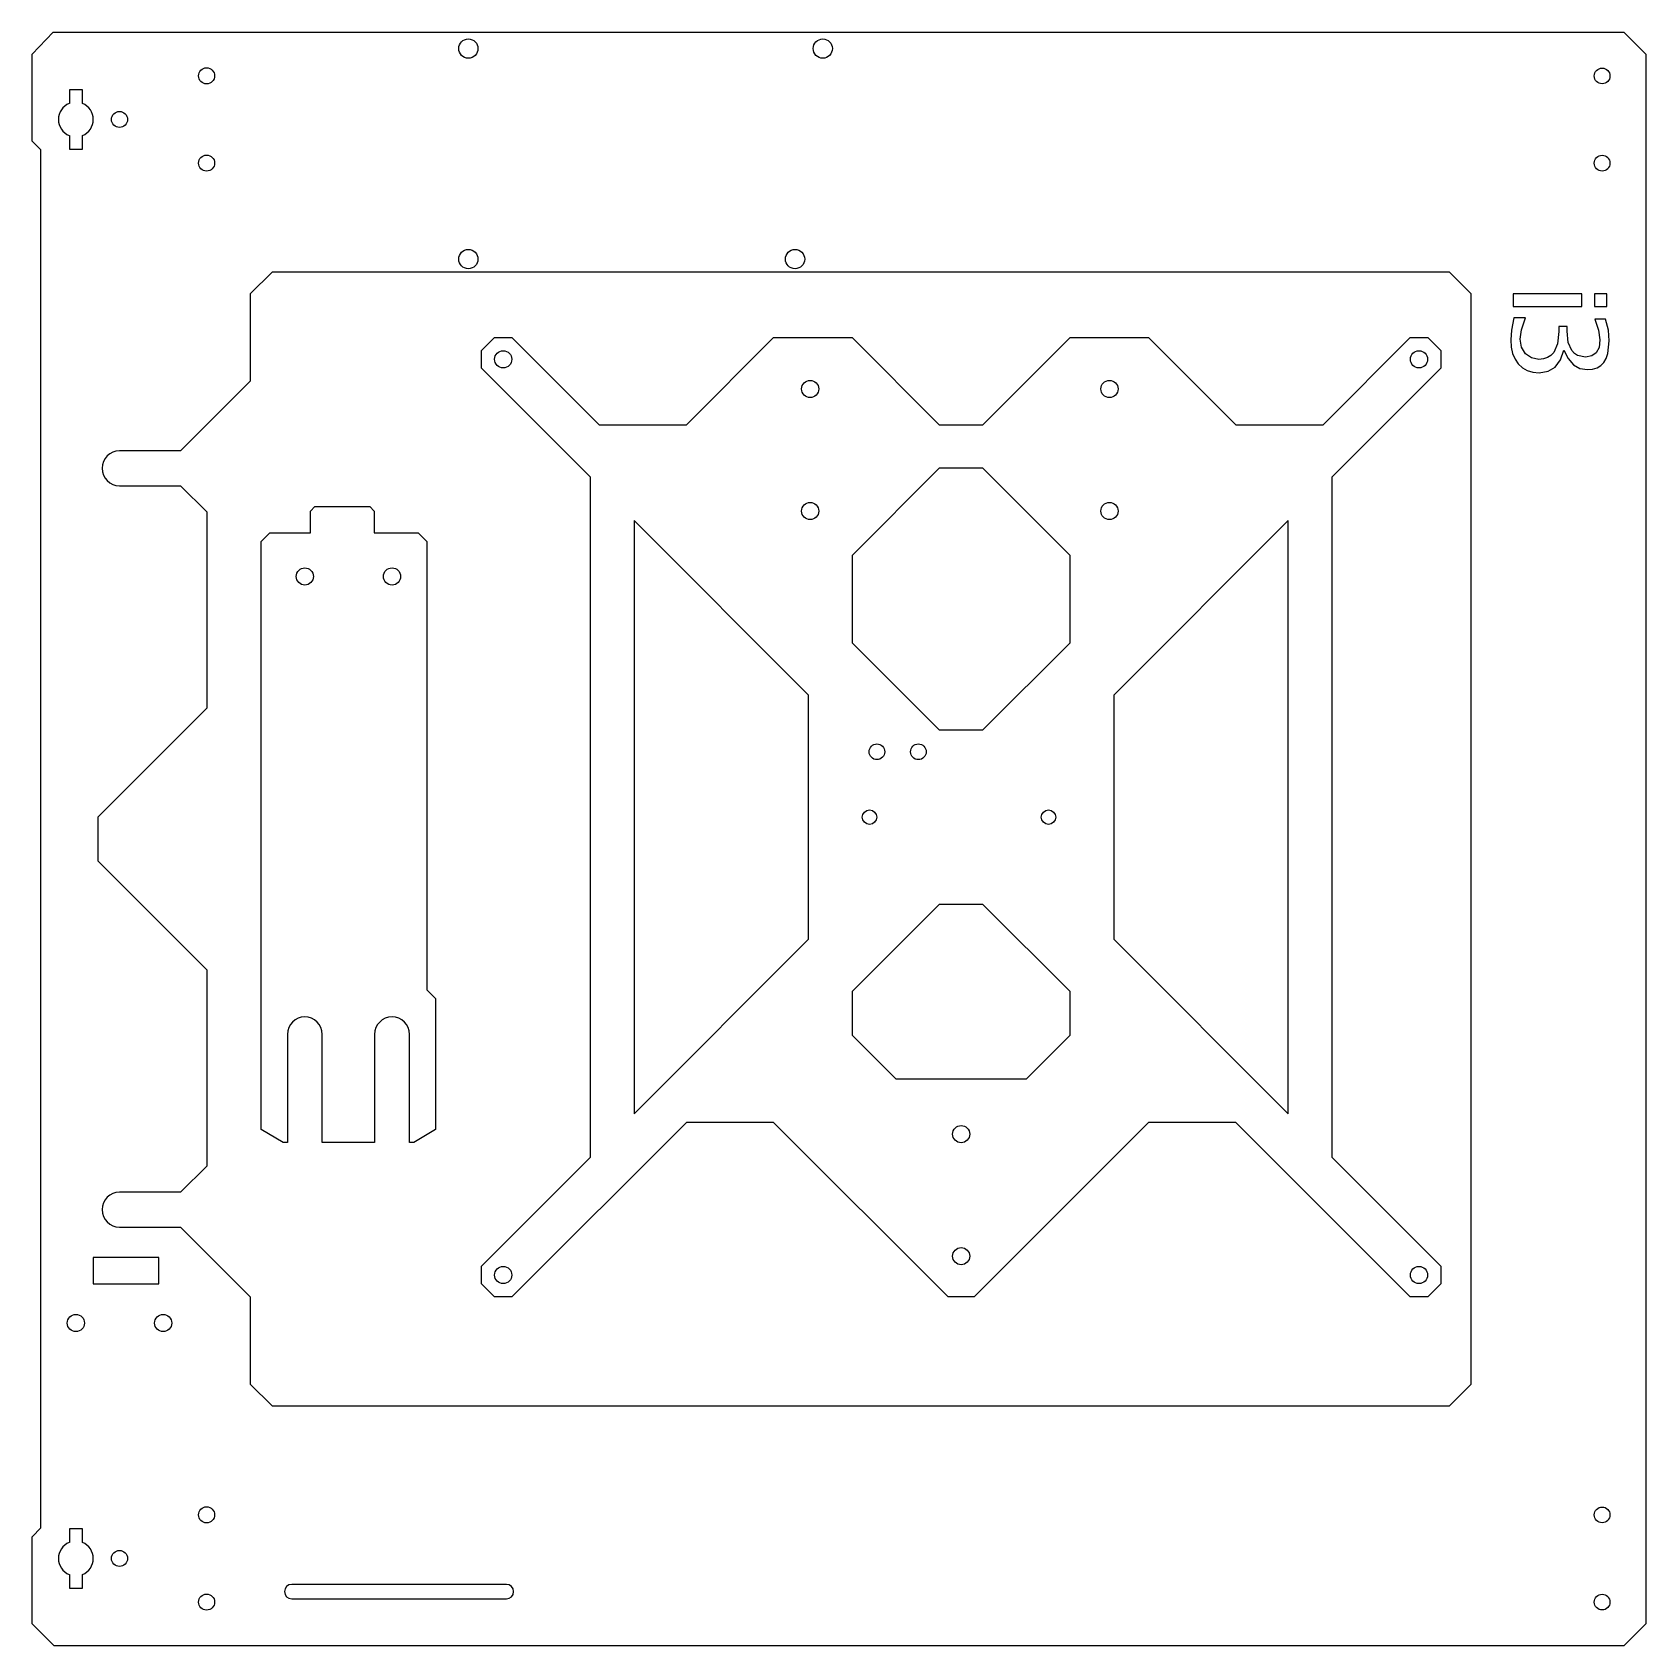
# Model space of a CAD drawing. Extents: x 25 to 395, y -36 to 334.
import ezdxf

# ---------------------------------------------------------------- set-up
doc = ezdxf.new("R2010")
doc.units = 0
doc.layers.add('DXF_I3-PLATE_MODEL_LAYER_0', color=150, linetype='CONTINUOUS')
doc.layers.add('DXF_I3-PLATE_MODEL_LAYER_1', color=5, linetype='CONTINUOUS')

msp = doc.modelspace()

# ---------------------------------------------------------------- linework, layer by layer
at = {"layer": 'DXF_I3-PLATE_MODEL_LAYER_0', "color": 150}
for centre, radius in [((125.08, 329.96), 2.21), ((206.36, 329.96), 2.21), ((65.06, 323.7), 1.84), ((385.08, 323.68), 1.8), ((45.08, 313.7), 1.84), ((65.06, 303.7), 1.84), ((385.08, 303.68), 1.8), ((125.08, 281.68), 2.21), ((200, 281.68), 2.21), ((133.08, 258.7), 1.97), ((343.08, 258.7), 1.97), ((203.47, 251.9), 1.97), ((272.1, 251.9), 1.97), ((203.47, 223.91), 1.97), ((272.1, 223.91), 1.97), ((87.58, 208.91), 1.97), ((107.58, 208.91), 1.97), ((218.78, 168.7), 1.8), ((228.28, 168.7), 1.8), ((217.08, 153.7), 1.66), ((258.12, 153.7), 1.66), ((238.1, 81.02), 1.97), ((238.1, 53.03), 1.97), ((133.08, 48.7), 1.97), ((343.08, 48.7), 1.97), ((35.08, 37.7), 1.97), ((55.1, 37.7), 1.97), ((65.06, -6.29), 1.84), ((385.08, -6.3), 1.8), ((45.08, -16.29), 1.84), ((65.06, -26.29), 1.84), ((385.08, -26.3), 1.8)]:
    msp.add_circle(centre, radius, dxfattribs=at)
for centre, radius, start, end in [((35.02, 313.7), 3.95, 111.4896, 248.5104), ((35.13, 313.7), 3.95, 291.4896, 68.5104), ((45.08, 233.7), 4, 90, 270), ((87.58, 103.89), 4, 0, 180), ((107.58, 103.89), 4, 0, 180), ((45.08, 63.7), 4, 90, 270), ((35.02, -16.3), 3.95, 111.4896, 248.5104), ((35.13, -16.3), 3.95, 291.4896, 68.5104), ((84.57, -23.9), 1.66, 90, 270), ((133.8, -23.9), 1.66, 270, 90)]:
    msp.add_arc(centre, radius, start, end, dxfattribs=at)
at = {"layer": 'DXF_I3-PLATE_MODEL_LAYER_1', "color": 5}
for p, q in [((25.08, 328.7), (29.89, 333.7)), ((29.89, 333.7), (390.08, 333.7)), ((390.08, 333.7), (395.08, 328.7)), ((25.08, 308.7), (25.08, 328.7)), ((395.08, 328.7), (395.08, -31.3)), ((36.58, 320.5), (33.58, 320.5)), ((33.58, 320.5), (33.58, 317.37)), ((36.58, 317.37), (36.58, 320.5)), ((27.08, 306.7), (25.08, 308.7)), ((33.58, 310.02), (33.58, 306.9)), ((36.58, 306.9), (36.58, 310.02)), ((27.08, -9.3), (27.08, 306.7)), ((33.58, 306.9), (36.58, 306.9)), ((80.08, 278.7), (75.08, 273.7)), ((350.08, 278.7), (80.08, 278.7)), ((355.08, 273.7), (350.08, 278.7)), ((75.08, 273.7), (75.08, 253.7)), ((355.08, 23.7), (355.08, 273.7)), ((380.46, 273.7), (364.66, 273.7)), ((364.66, 273.7), (364.66, 270.83)), ((364.66, 270.83), (380.46, 270.83)), ((380.46, 270.83), (380.46, 273.7)), ((386.19, 273.7), (383.33, 273.7)), ((383.33, 273.7), (383.33, 270.83)), ((383.33, 270.83), (386.19, 270.83)), ((386.19, 270.83), (386.19, 273.7)), ((364.82, 268.18), (364.3, 265.4)), ((367.5, 268.18), (364.82, 268.18)), ((366.58, 265.42), (367.5, 268.18)), ((385.87, 267.89), (383.37, 267.89)), ((383.37, 267.89), (384.27, 265.41)), ((386.52, 265.38), (385.87, 267.89)), ((128.08, 260.7), (131.08, 263.7)), ((131.08, 263.7), (135.08, 263.7)), ((135.08, 263.7), (155.08, 243.7)), ((175.08, 243.7), (195.08, 263.7)), ((195.08, 263.7), (213.08, 263.7)), ((213.08, 263.7), (233.08, 243.7)), ((243.08, 243.7), (263.08, 263.7)), ((263.08, 263.7), (281.08, 263.7)), ((281.08, 263.7), (301.08, 243.7)), ((321.08, 243.7), (341.08, 263.7)), ((341.08, 263.7), (345.08, 263.7)), ((345.08, 263.7), (348.08, 260.7)), ((364.3, 265.4), (364.12, 263.15)), ((364.12, 263.15), (364.23, 261.49)), ((366.28, 263.32), (366.58, 265.42)), ((366.58, 261.46), (366.28, 263.32)), ((375.12, 265.05), (374.84, 262.27)), ((377.06, 266.19), (375.12, 266.19)), ((375.12, 266.19), (375.12, 265.05)), ((377.07, 265.18), (377.06, 266.19)), ((377.33, 262.57), (377.07, 265.18)), ((384.27, 265.41), (384.58, 263.15)), ((384.58, 263.15), (384.37, 261.43)), ((386.42, 260.05), (386.73, 262.94)), ((386.73, 262.94), (386.52, 265.38)), ((128.08, 256.7), (128.08, 260.7)), ((348.08, 260.7), (348.08, 256.7)), ((364.23, 261.49), (364.56, 260.01)), ((364.56, 260.01), (365.1, 258.73)), ((367.48, 259.98), (366.58, 261.46)), ((368.85, 259.02), (367.48, 259.98)), ((370.58, 258.69), (368.85, 259.02)), ((372.57, 259.09), (371.65, 258.79)), ((373.35, 259.59), (372.57, 259.09)), ((373.99, 260.28), (373.35, 259.59)), ((374.84, 262.27), (373.99, 260.28)), ((375.52, 258.55), (376.33, 260.83)), ((376.33, 260.83), (377.27, 258.87)), ((378.12, 260.71), (377.33, 262.57)), ((378.71, 260.06), (378.12, 260.71)), ((379.44, 259.59), (378.71, 260.06)), ((381.27, 259.22), (379.44, 259.59)), ((382.72, 259.46), (381.27, 259.22)), ((383.75, 260.2), (382.72, 259.46)), ((384.37, 261.43), (383.75, 260.2)), ((386.03, 258.92), (386.42, 260.05)), ((153.08, 231.7), (128.08, 256.7)), ((348.08, 256.7), (323.08, 231.7)), ((365.1, 258.73), (365.85, 257.63)), ((365.85, 257.63), (366.8, 256.75)), ((366.8, 256.75), (367.91, 256.13)), ((367.91, 256.13), (369.19, 255.75)), ((369.19, 255.75), (370.63, 255.62)), ((371.65, 258.79), (370.58, 258.69)), ((370.63, 255.62), (372.67, 255.95)), ((372.67, 255.95), (374.3, 256.93)), ((374.3, 256.93), (375.52, 258.55)), ((377.27, 258.87), (378.49, 257.46)), ((378.49, 257.46), (379.98, 256.62)), ((379.98, 256.62), (381.74, 256.34)), ((381.74, 256.34), (382.91, 256.44)), ((382.91, 256.44), (383.92, 256.75)), ((383.92, 256.75), (384.78, 257.27)), ((384.78, 257.27), (385.48, 257.99)), ((385.48, 257.99), (386.03, 258.92)), ((75.08, 253.7), (59.08, 237.7)), ((155.08, 243.7), (175.08, 243.7)), ((233.08, 243.7), (243.08, 243.7)), ((301.08, 243.7), (321.08, 243.7)), ((59.08, 237.7), (45.08, 237.7)), ((233.08, 233.7), (213.08, 213.7)), ((243.08, 233.7), (233.08, 233.7)), ((263.08, 213.7), (243.08, 233.7)), ((45.08, 229.7), (59.08, 229.7)), ((59.08, 229.7), (65.08, 223.7)), ((153.08, 75.7), (153.08, 231.7)), ((323.08, 231.7), (323.08, 75.7)), ((65.08, 223.7), (65.08, 178.7)), ((88.88, 223.91), (89.88, 224.91)), ((88.88, 218.91), (88.88, 223.91)), ((89.88, 224.91), (102.48, 224.91)), ((102.48, 224.91), (103.48, 223.91)), ((103.48, 223.91), (103.48, 218.91)), ((77.58, 216.91), (79.58, 218.91)), ((79.58, 218.91), (88.88, 218.91)), ((103.48, 218.91), (113.58, 218.91)), ((113.58, 218.91), (115.58, 216.91)), ((203.08, 181.7), (163.08, 221.7)), ((163.08, 221.7), (163.08, 85.7)), ((313.08, 221.7), (273.08, 181.7)), ((313.08, 85.7), (313.08, 221.7)), ((77.58, 82.09), (77.58, 216.91)), ((115.58, 216.91), (115.58, 114.09)), ((213.08, 213.7), (213.08, 193.7)), ((263.08, 193.7), (263.08, 213.7)), ((213.08, 193.7), (233.08, 173.7)), ((243.08, 173.7), (263.08, 193.7)), ((203.08, 125.7), (203.08, 181.7)), ((273.08, 181.7), (273.08, 125.7)), ((65.08, 178.7), (40.08, 153.7)), ((233.08, 173.7), (243.08, 173.7)), ((40.08, 153.7), (40.08, 143.7)), ((40.08, 143.7), (65.08, 118.7)), ((233.08, 133.7), (213.08, 113.7)), ((243.08, 133.7), (233.08, 133.7)), ((263.08, 113.7), (243.08, 133.7)), ((163.08, 85.7), (203.08, 125.7)), ((273.08, 125.7), (313.08, 85.7)), ((65.08, 118.7), (65.08, 73.7)), ((115.58, 114.09), (117.58, 112.09)), ((117.58, 112.09), (117.58, 82.09)), ((213.08, 113.7), (213.08, 103.7)), ((263.08, 103.7), (263.08, 113.7)), ((83.58, 103.89), (83.58, 79.09)), ((91.58, 79.09), (91.58, 103.89)), ((103.58, 103.89), (103.58, 79.09)), ((111.58, 79.09), (111.58, 103.89)), ((213.08, 103.7), (223.08, 93.7)), ((253.08, 93.7), (263.08, 103.7)), ((223.08, 93.7), (253.08, 93.7)), ((82.58, 79.09), (77.58, 82.09)), ((117.58, 82.09), (112.58, 79.09)), ((175.08, 83.7), (135.08, 43.7)), ((195.08, 83.7), (175.08, 83.7)), ((235.08, 43.7), (195.08, 83.7)), ((281.08, 83.7), (241.08, 43.7)), ((301.08, 83.7), (281.08, 83.7)), ((341.08, 43.7), (301.08, 83.7)), ((83.58, 79.09), (82.58, 79.09)), ((103.58, 79.09), (91.58, 79.09)), ((112.58, 79.09), (111.58, 79.09)), ((128.08, 50.7), (153.08, 75.7)), ((323.08, 75.7), (348.08, 50.7)), ((65.08, 73.7), (59.08, 67.7)), ((59.08, 67.7), (45.08, 67.7)), ((45.08, 59.7), (59.08, 59.7)), ((59.08, 59.7), (75.08, 43.7)), ((54.08, 52.7), (39.08, 52.7)), ((39.08, 52.7), (39.08, 46.7)), ((54.08, 46.7), (54.08, 52.7)), ((128.08, 46.7), (128.08, 50.7)), ((348.08, 50.7), (348.08, 46.7)), ((39.08, 46.7), (54.08, 46.7)), ((131.08, 43.7), (128.08, 46.7)), ((348.08, 46.7), (345.08, 43.7)), ((75.08, 43.7), (75.08, 23.7)), ((135.08, 43.7), (131.08, 43.7)), ((241.08, 43.7), (235.08, 43.7)), ((345.08, 43.7), (341.08, 43.7)), ((75.08, 23.7), (80.08, 18.7)), ((350.08, 18.7), (355.08, 23.7)), ((80.08, 18.7), (350.08, 18.7)), ((25.08, -11.3), (27.08, -9.3)), ((36.58, -9.5), (33.58, -9.5)), ((33.58, -9.5), (33.58, -12.63)), ((36.58, -12.63), (36.58, -9.5)), ((25.08, -31.3), (25.08, -11.3)), ((33.58, -19.98), (33.58, -23.1)), ((36.58, -23.1), (36.58, -19.98)), ((33.58, -23.1), (36.58, -23.1)), ((133.8, -22.24), (84.57, -22.24)), ((84.57, -25.56), (133.8, -25.56)), ((30.08, -36.3), (25.08, -31.3)), ((395.08, -31.3), (390.08, -36.3)), ((390.08, -36.3), (30.08, -36.3))]:
    msp.add_line(p, q, dxfattribs=at)

doc.saveas('drawing.dxf')
